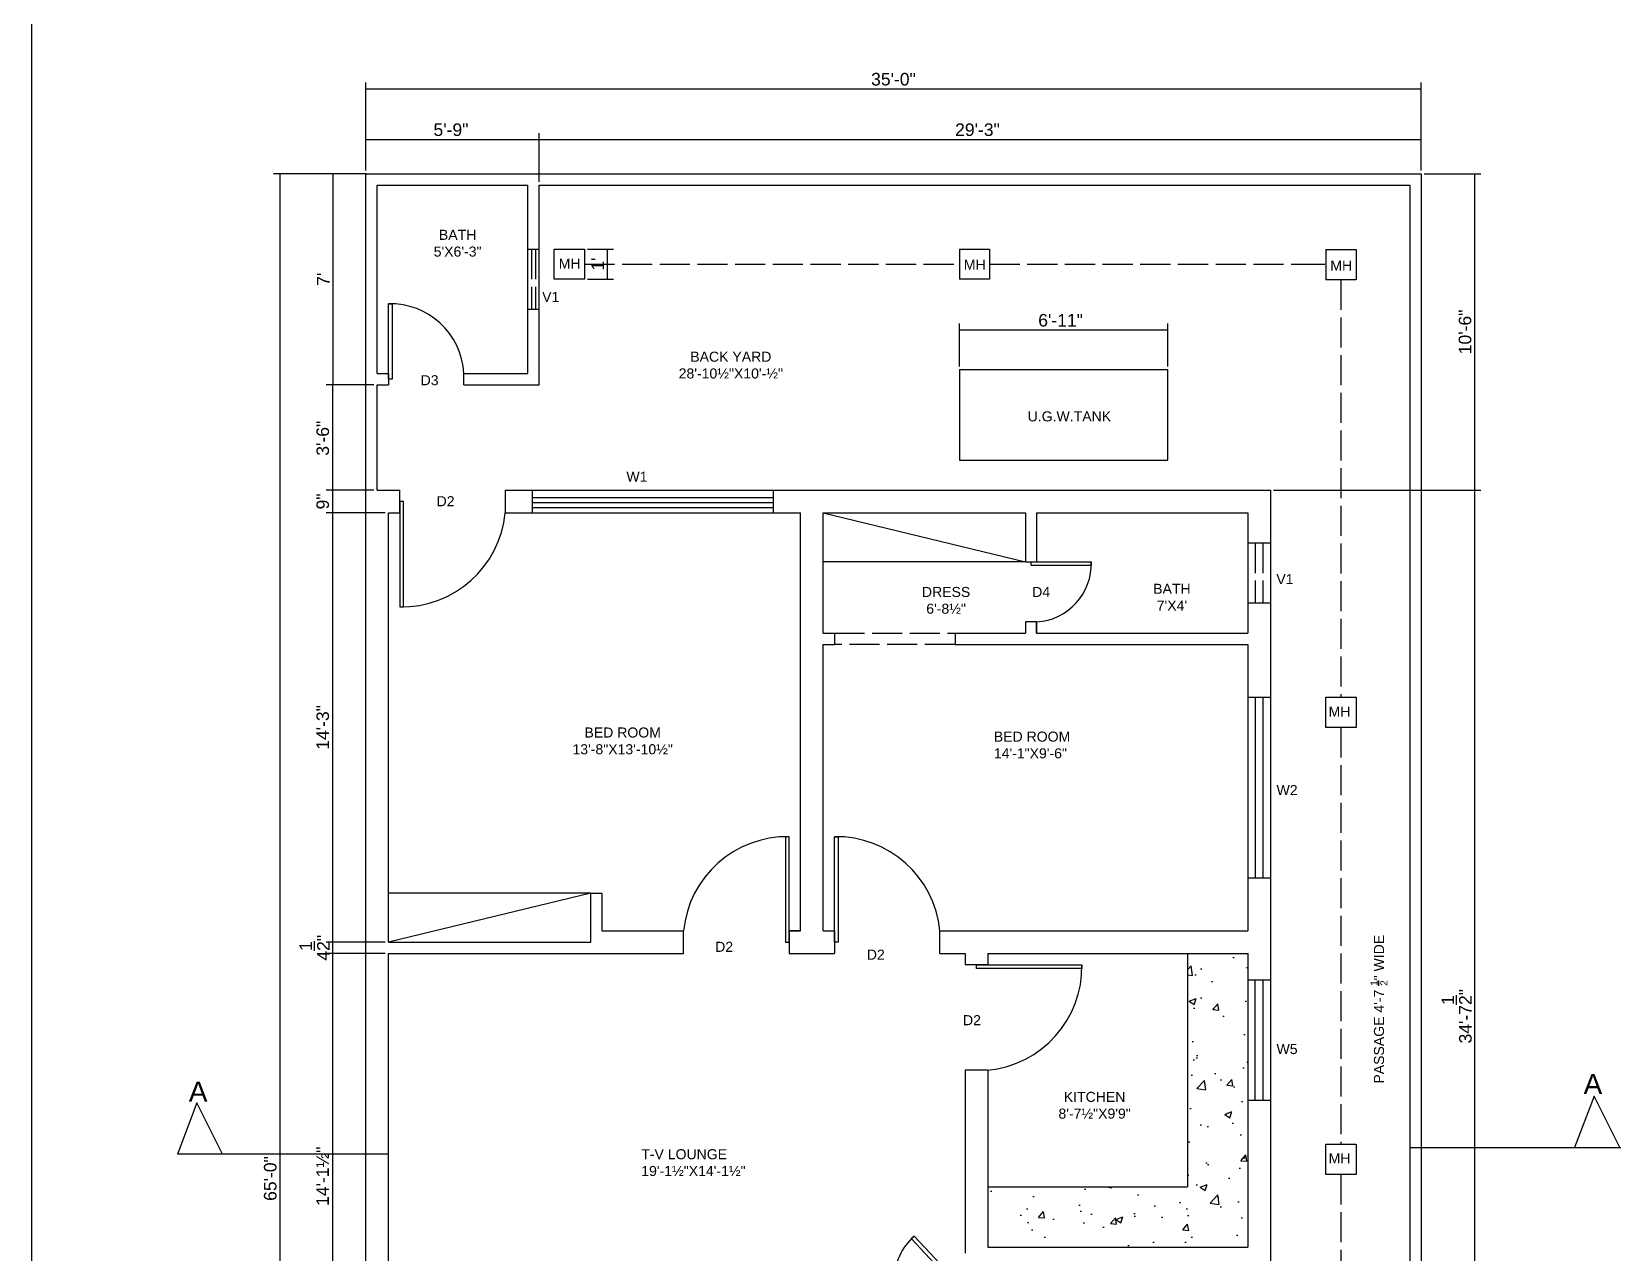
# Model space of a CAD drawing. Header units: inches. Extents: x 2124 to 5445, y -39 to 2337.
# Drawn here: x 2131 to 2763, y 1163 to 1649 of the extents above; entities that cross this region are included whole.
import ezdxf

# ---------------------------------------------------------------- set-up
doc = ezdxf.new("R2010")
doc.units = ezdxf.units.IN
doc.linetypes.add('ACAD_ISO02W100', pattern=[15, 12, -3])
doc.layers.get('Defpoints').update_dxf_attribs({"color": 3})
for name, color, linetype in [('Dash Line', 110, 'Continuous'), ('Dimensions', 91, 'Continuous'), ('Doors', 70, 'Continuous'), ('Hatching', 230, 'Continuous'), ('Main Hole', 100, 'Continuous'), ('Slab', 161, 'Continuous'), ('Venti', 241, 'ACAD_ISO02W100'), ('Wardrobe', 142, 'Continuous'), ('Windows', 31, 'Continuous')]:
    doc.layers.add(name, color=color, linetype=linetype)
doc.layers.add('Lettering', color=7, linetype='Continuous', true_color=0xecbcd1)
doc.layers.add('Section A-A', color=20, linetype='Continuous', lineweight=30)
doc.layers.add('Walls', color=7, linetype='Continuous', lineweight=30, true_color=0xf0a998)
doc.styles.get("Standard").update_dxf_attribs({"font": 'arial.ttf'})
doc.dimstyles.new('ISO-25', dxfattribs={"dimscale": 2, "dimtxt": 2.5, "dimasz": 2.5, "dimexe": 1.25, "dimexo": 0.625, "dimtad": 1, "dimdec": 1, "dimlunit": 4, "dimtxsty": 'Standard', "dimblk": 'NONE', "dimcen": 2.5, "dimadec": 0, "dimazin": 0, "dimtfac": 1, "dimtdec": 1, "dimtmove": 0, "dimatfit": 3, "dimfxl": 1, "dimarcsym": 0})

# ---------------------------------------------------------------- blocks, each defined once
blk = doc.blocks.new('*D31')
at = {"layer": 'Defpoints', "color": 0, "transparency": 16777216}
for p in [(2332.47, 1606.11), (2263.47, 1592.41), (2332.47, 1587.91)]:
    blk.add_point(p, dxfattribs=at)
at = {"layer": 'Dimensions', "color": 0, "lineweight": -2, "transparency": 16777216}
for p, q in [((2263.47, 1593.66), (2263.47, 1608.61)), ((2263.47, 1606.11), (2332.47, 1606.11)), ((2332.47, 1589.16), (2332.47, 1608.61))]:
    blk.add_line(p, q, dxfattribs=at)
at = {"layer": 'Dimensions', "color": 0, "transparency": 16777216, "insert": (2297.36, 1609.91), "char_height": 5, "attachment_point": 5}
blk.add_mtext('5\'-9"', dxfattribs=at)
blk = doc.blocks.new('_None')
blk = doc.blocks.new('*D32')
at = {"layer": 'Defpoints', "color": 0, "transparency": 16777216}
for p in [(2683.47, 1606.11), (2332.47, 1587.91), (2683.47, 1592.41)]:
    blk.add_point(p, dxfattribs=at)
at = {"layer": 'Dimensions', "color": 0, "lineweight": -2, "transparency": 16777216}
for p, q in [((2332.47, 1589.16), (2332.47, 1608.61)), ((2332.47, 1606.11), (2683.47, 1606.11)), ((2683.47, 1593.66), (2683.47, 1608.61))]:
    blk.add_line(p, q, dxfattribs=at)
at = {"layer": 'Dimensions', "color": 0, "transparency": 16777216, "insert": (2506.91, 1609.92), "char_height": 5, "attachment_point": 5}
blk.add_mtext('29\'-3"', dxfattribs=at)
blk = doc.blocks.new('*D33')
at = {"layer": 'Defpoints', "color": 0, "transparency": 16777216}
for p in [(2263.47, 1592.41), (2250.31, 1508.41), (2267.97, 1508.41)]:
    blk.add_point(p, dxfattribs=at)
at = {"layer": 'Dimensions', "color": 0, "lineweight": -2, "transparency": 16777216}
for p, q in [((2262.22, 1592.41), (2247.81, 1592.41)), ((2250.31, 1592.41), (2250.31, 1508.41)), ((2266.72, 1508.41), (2247.81, 1508.41))]:
    blk.add_line(p, q, dxfattribs=at)
at = {"layer": 'Dimensions', "color": 0, "transparency": 16777216, "insert": (2246.56, 1550.41), "char_height": 5, "attachment_point": 5, "rotation": 90}
blk.add_mtext("7'", dxfattribs=at)
blk = doc.blocks.new('*D34')
at = {"layer": 'Defpoints', "color": 0, "transparency": 16777216}
for p in [(2267.97, 1508.41), (2250.16, 1466.41), (2267.97, 1466.41)]:
    blk.add_point(p, dxfattribs=at)
at = {"layer": 'Dimensions', "color": 0, "lineweight": -2, "transparency": 16777216}
for p, q in [((2266.72, 1508.41), (2247.66, 1508.41)), ((2250.16, 1508.41), (2250.16, 1466.41)), ((2266.72, 1466.41), (2247.66, 1466.41))]:
    blk.add_line(p, q, dxfattribs=at)
at = {"layer": 'Dimensions', "color": 0, "transparency": 16777216, "insert": (2246.36, 1487.08), "char_height": 5, "attachment_point": 5, "rotation": 90}
blk.add_mtext('3\'-6"', dxfattribs=at)
blk = doc.blocks.new('*D35')
at = {"layer": 'Defpoints', "color": 0, "transparency": 16777216}
for p in [(2267.97, 1466.41), (2250.17, 1457.41), (2272.47, 1457.41)]:
    blk.add_point(p, dxfattribs=at)
at = {"layer": 'Dimensions', "color": 0, "lineweight": -2, "transparency": 16777216}
for p, q in [((2266.72, 1466.41), (2247.67, 1466.41)), ((2250.17, 1466.41), (2250.17, 1457.41)), ((2271.22, 1457.41), (2247.67, 1457.41))]:
    blk.add_line(p, q, dxfattribs=at)
at = {"layer": 'Dimensions', "color": 0, "transparency": 16777216, "insert": (2246.36, 1461.91), "char_height": 5, "attachment_point": 5, "rotation": 90}
blk.add_mtext('9"', dxfattribs=at)
blk = doc.blocks.new('*D36')
at = {"layer": 'Defpoints', "color": 0, "transparency": 16777216}
for p in [(2272.47, 1457.41), (2250.16, 1286.41), (2272.47, 1286.41)]:
    blk.add_point(p, dxfattribs=at)
at = {"layer": 'Dimensions', "color": 0, "lineweight": -2, "transparency": 16777216}
for p, q in [((2271.22, 1457.41), (2247.66, 1457.41)), ((2250.16, 1457.41), (2250.16, 1286.41)), ((2271.22, 1286.41), (2247.66, 1286.41))]:
    blk.add_line(p, q, dxfattribs=at)
at = {"layer": 'Dimensions', "color": 0, "transparency": 16777216, "insert": (2246.36, 1371.91), "char_height": 5, "attachment_point": 5, "rotation": 90}
blk.add_mtext('14\'-3"', dxfattribs=at)
blk = doc.blocks.new('*D37')
at = {"layer": 'Defpoints', "color": 0, "transparency": 16777216}
for p in [(2272.47, 1286.41), (2250.16, 1281.91), (2272.47, 1281.91)]:
    blk.add_point(p, dxfattribs=at)
at = {"layer": 'Dimensions', "color": 0, "lineweight": -2, "transparency": 16777216}
for p, q in [((2271.22, 1286.41), (2247.66, 1286.41)), ((2250.16, 1286.41), (2250.16, 1281.91)), ((2271.22, 1281.91), (2247.66, 1281.91))]:
    blk.add_line(p, q, dxfattribs=at)
at = {"layer": 'Dimensions', "color": 0, "transparency": 16777216, "insert": (2243.06, 1284.16), "char_height": 5, "attachment_point": 5, "rotation": 90}
blk.add_mtext('4{\\H1x;\\S1/2;}"', dxfattribs=at)
blk = doc.blocks.new('*D38')
at = {"layer": 'Defpoints', "color": 0, "transparency": 16777216}
for p in [(2272.47, 1281.91), (2250.16, 1112.41), (2272.47, 1112.41)]:
    blk.add_point(p, dxfattribs=at)
at = {"layer": 'Dimensions', "color": 0, "lineweight": -2, "transparency": 16777216}
for p, q in [((2271.22, 1281.91), (2247.66, 1281.91)), ((2250.16, 1281.91), (2250.16, 1112.41)), ((2271.22, 1112.41), (2247.66, 1112.41))]:
    blk.add_line(p, q, dxfattribs=at)
at = {"layer": 'Dimensions', "color": 0, "transparency": 16777216, "insert": (2246.27, 1193.18), "char_height": 5, "attachment_point": 5, "rotation": 90}
blk.add_mtext('14\'-1½"', dxfattribs=at)
blk = doc.blocks.new('*D45')
at = {"layer": 'Defpoints', "color": 0, "transparency": 16777216}
for p in [(2582.72, 1530.23), (2499.72, 1514.41), (2582.72, 1514.41)]:
    blk.add_point(p, dxfattribs=at)
at = {"layer": 'Dimensions', "color": 0, "lineweight": -2, "transparency": 16777216}
for p, q in [((2499.72, 1515.66), (2499.72, 1532.73)), ((2499.72, 1530.23), (2582.72, 1530.23)), ((2582.72, 1515.66), (2582.72, 1532.73))]:
    blk.add_line(p, q, dxfattribs=at)
at = {"layer": 'Dimensions', "color": 0, "transparency": 16777216, "insert": (2539.99, 1534.03), "char_height": 5, "attachment_point": 5}
blk.add_mtext('6\'-11"', dxfattribs=at)
blk = doc.blocks.new('*D3')
at = {"layer": 'Defpoints', "color": 0, "transparency": 16777216}
for p in [(2264.95, 1592.41), (2229.26, 812.41), (2268.35, 812.41)]:
    blk.add_point(p, dxfattribs=at)
at = {"layer": 'Dimensions', "color": 0, "lineweight": -2, "transparency": 16777216}
for p, q in [((2263.7, 1592.41), (2226.76, 1592.41)), ((2229.26, 1592.41), (2229.26, 812.41)), ((2267.1, 812.41), (2226.76, 812.41))]:
    blk.add_line(p, q, dxfattribs=at)
at = {"layer": 'Dimensions', "color": 0, "transparency": 16777216, "insert": (2225.46, 1192.26), "char_height": 5, "width": 2.381, "attachment_point": 5, "rotation": 90}
blk.add_mtext('65\'-0"', dxfattribs=at)
blk = doc.blocks.new('*D4')
at = {"layer": 'Defpoints', "color": 0, "transparency": 16777216}
for p in [(2683.47, 1626.23), (2263.47, 1592.41), (2683.47, 1592.41)]:
    blk.add_point(p, dxfattribs=at)
at = {"layer": 'Dimensions', "color": 0, "lineweight": -2, "transparency": 16777216}
for p, q in [((2263.47, 1593.66), (2263.47, 1628.73)), ((2263.47, 1626.23), (2683.47, 1626.23)), ((2683.47, 1593.66), (2683.47, 1628.73))]:
    blk.add_line(p, q, dxfattribs=at)
at = {"layer": 'Dimensions', "color": 0, "transparency": 16777216, "insert": (2473.47, 1630.04), "char_height": 5, "width": 3.5462, "attachment_point": 5}
blk.add_mtext('35\'-0"', dxfattribs=at)
blk = doc.blocks.new('*D46')
at = {"layer": 'Defpoints', "color": 0, "transparency": 16777216}
for p in [(2683.47, 1592.41), (2623.47, 1466.41), (2704.79, 1466.41)]:
    blk.add_point(p, dxfattribs=at)
at = {"layer": 'Dimensions', "color": 0, "lineweight": -2, "transparency": 16777216}
for p, q in [((2684.72, 1592.41), (2707.29, 1592.41)), ((2704.79, 1592.41), (2704.79, 1466.41)), ((2624.72, 1466.41), (2707.29, 1466.41))]:
    blk.add_line(p, q, dxfattribs=at)
at = {"layer": 'Dimensions', "color": 0, "transparency": 16777216, "insert": (2700.99, 1529.41), "char_height": 5, "attachment_point": 5, "rotation": 90}
blk.add_mtext('10\'-6"', dxfattribs=at)
blk = doc.blocks.new('*D47')
at = {"layer": 'Defpoints', "color": 0, "transparency": 16777216}
for p in [(2623.47, 1466.41), (2623.47, 1050.91), (2704.79, 1050.91)]:
    blk.add_point(p, dxfattribs=at)
at = {"layer": 'Dimensions', "color": 0, "lineweight": -2, "transparency": 16777216}
for p, q in [((2624.72, 1466.41), (2707.29, 1466.41)), ((2704.79, 1466.41), (2704.79, 1050.91)), ((2624.72, 1050.91), (2707.29, 1050.91))]:
    blk.add_line(p, q, dxfattribs=at)
at = {"layer": 'Dimensions', "color": 0, "transparency": 16777216, "insert": (2697.64, 1256.9), "char_height": 5, "attachment_point": 5, "rotation": 90}
blk.add_mtext('34\'-7{\\H1x;\\S1/2;}"', dxfattribs=at)
blk = doc.blocks.new('*D50')
at = {"layer": 'Defpoints', "color": 0, "transparency": 16777216}
for p in [(2350.47, 1562.41), (2350.47, 1550.41), (2359.52, 1550.41)]:
    blk.add_point(p, dxfattribs=at)
at = {"layer": 'Dimensions', "color": 0, "lineweight": -2, "transparency": 16777216}
for p, q in [((2351.72, 1562.41), (2362.02, 1562.41)), ((2359.52, 1562.41), (2359.52, 1550.41)), ((2351.72, 1550.41), (2362.02, 1550.41))]:
    blk.add_line(p, q, dxfattribs=at)
at = {"layer": 'Dimensions', "color": 0, "transparency": 16777216, "insert": (2355.76, 1556.41), "char_height": 5, "attachment_point": 5, "rotation": 90}
blk.add_mtext("1'", dxfattribs=at)

msp = doc.modelspace()

# ---------------------------------------------------------------- hatches: boundary and pattern name
at = {"layer": 'Hatching'}
h = msp.add_hatch(dxfattribs=at)
h.set_pattern_fill('AR-CONC', color=256, scale=4)
h.set_pattern_definition([(50, (2258.207, 1585.5), (28.6904, -2.5101), [3, -33]), (355, (2258.207, 1585.5), (-5.55, 30.0877), [2.4, -26.4]), (100.4514, (2260.598, 1585.291), (23.1404, 27.5776), [2.5496, -28.0457]), (46.184, (2258.207, 1593.5), (42.6897, -6.6208), [4.5, -49.5]), (96.636, (2261.765, 1592.95), (37.3865, 38.9647), [3.8244, -42.0686]), (351.184, (2258.207, 1593.5), (37.3865, 38.9647), [3.6, -39.6]), (21, (2262.207, 1591.5), (23.8763, -16.1048), [3, -33]), (326, (2262.207, 1591.5), (9.7326, 29.006), [2.4, -26.4]), (71.4514, (2264.197, 1590.159), (33.6089, 12.9012), [2.5496, -28.0457]), (37.5, (2258.207, 1585.501), (0.4864, 13.31575), [0, -26.08, 0, -26.8, 0, -26.5]), (7.5, (2258.207, 1585.5), (10.52278, 15.77647), [0, -15.28, 0, -25.48, 0, -10.1]), (327.5, (2249.287, 1585.501), (21.3529, -0.9022), [0, -10, 0, -31.2, 0, -41.4]), (317.5, (2245.287, 1585.5), (23.32745, 4.0042), [0, -13, 0, -20.72, 0, -29.4])])
h.paths.add_polyline_path([(2614.47351, 1281.90659), (2590.47351, 1281.90659), (2590.47351, 1188.90659), (2510.97351, 1188.90659), (2510.97351, 1164.90659), (2614.47351, 1164.90659)])

# ---------------------------------------------------------------- linework, layer by layer
at = {"lineweight": 30}
msp.add_line((2130.52974, 585.72888), (2130.52974, 2336.83468), dxfattribs=at)
for p, q in [((2272.47351, 1540.65659), (2273.97351, 1540.65659)), ((2267.97351, 1512.90659), (2272.47351, 1512.90659)), ((2318.97351, 1466.40659), (2318.97351, 1466.40659)), ((2272.47351, 1457.40659), (2276.97351, 1457.40659)), ((2552.22351, 1437.90659), (2552.22351, 1436.40659)), ((2276.97351, 1419.90659), (2278.47351, 1419.90659)), ((2530.47351, 1413.90659), (2530.47351, 1409.40659)), ((2445.47351, 1409.40659), (2449.97351, 1409.40659)), ((2431.97351, 1328.40659), (2430.47351, 1328.40659)), ((2449.97351, 1328.40659), (2451.47351, 1328.40659)), ((2510.97351, 1281.90659), (2510.97351, 1277.40659)), ((2548.47351, 1277.40659), (2548.47351, 1275.90659)), ((2501.97351, 1235.40659), (2501.97351, 1235.40659))]:
    msp.add_line(p, q)
at = {"layer": 'Dash Line', "linetype": 'ACAD_ISO02W100'}
for p, q in [((2350.47351, 1556.40659), (2499.72351, 1556.40659)), ((2511.72351, 1556.40659), (2639.22351, 1556.40659)), ((2651.58232, 1550.21975), (2651.58232, 1383.90659)), ((2651.58232, 1371.90659), (2651.58232, 1205.90659)), ((2651.58232, 1193.90659), (2651.58232, 1027.90659))]:
    msp.add_line(p, q, dxfattribs=at)
at = {"layer": 'Dash Line'}
msp.add_line((2639.22351, 1556.40659), (2645.22351, 1556.40659), dxfattribs=at)
at = {"layer": 'Doors'}
for p, q in [((2272.47351, 1510.65659), (2272.47351, 1540.65659)), ((2273.97351, 1540.65659), (2273.97351, 1510.65659)), ((2273.97351, 1510.65659), (2272.47351, 1510.65659)), ((2276.97351, 1461.90659), (2276.97351, 1419.90659)), ((2278.47351, 1461.90659), (2276.97351, 1461.90659)), ((2278.47351, 1419.90659), (2278.47351, 1461.90659)), ((2528.22351, 1437.90659), (2552.22351, 1437.90659)), ((2528.22351, 1436.40659), (2528.22351, 1437.90659)), ((2552.22351, 1436.40659), (2528.22351, 1436.40659)), ((2449.97351, 1409.40659), (2449.97351, 1404.90659)), ((2497.97351, 1409.40659), (2497.97351, 1404.90659)), ((2430.47351, 1328.40659), (2430.47351, 1286.40659)), ((2431.97351, 1286.40659), (2431.97351, 1328.40659)), ((2449.97351, 1286.40659), (2449.97351, 1328.40659)), ((2451.47351, 1328.40659), (2451.47351, 1286.40659)), ((2430.47351, 1286.40659), (2431.97351, 1286.40659)), ((2451.47351, 1286.40659), (2449.97351, 1286.40659)), ((2506.47351, 1277.40659), (2548.47351, 1277.40659)), ((2506.47351, 1275.90659), (2506.47351, 1277.40659)), ((2548.47351, 1275.90659), (2506.47351, 1275.90659)), ((2480.66744, 1168.31024), (2481.76528, 1169.33237)), ((2497.02149, 1150.74479), (2480.66744, 1168.31024)), ((2498.11933, 1151.76692), (2481.76528, 1169.33237))]:
    msp.add_line(p, q, dxfattribs=at)
at = {"layer": 'Doors', "linetype": 'ACAD_ISO02W100'}
for p, q in [((2449.97351, 1409.40659), (2497.97351, 1409.40659)), ((2497.97351, 1404.90659), (2449.97351, 1404.90659))]:
    msp.add_line(p, q, dxfattribs=at)
at = {"layer": 'Doors'}
for centre, radius, start, end in [((2273.22351, 1511.37619), 29.29001, 2.99507307, 91.46727615), ((2277.72351, 1461.33659), 41.43679, 268.96289787, 354.55770154), ((2528.93472, 1437.15659), 23.30087, 273.78657862, 1.84453475), ((2431.22351, 1286.97659), 41.43679, 88.96289787, 174.55770154), ((2450.72351, 1286.97659), 41.43679, 5.44229846, 91.03710213), ((2507.04351, 1276.65659), 41.43679, 275.44229846, 1.03710213), ((2497.13249, 1151.72621), 23.36938, 131.11546649, 228.74845106)]:
    msp.add_arc(centre, radius, start, end, dxfattribs=at)
at = {"layer": 'Main Hole'}
for p, q in [((2338.47351, 1550.40659), (2338.47351, 1562.40659)), ((2338.47351, 1562.40659), (2350.47351, 1562.40659)), ((2350.47351, 1562.40659), (2350.47351, 1550.40659)), ((2499.72351, 1562.40659), (2511.72351, 1562.40659)), ((2499.72351, 1562.40659), (2499.72351, 1550.40659)), ((2511.72351, 1562.40659), (2511.72351, 1550.40659)), ((2645.58232, 1562.21975), (2657.58232, 1562.21975)), ((2645.58232, 1562.21975), (2645.58232, 1550.21975)), ((2657.58232, 1562.21975), (2657.58232, 1550.21975)), ((2350.47351, 1550.40659), (2338.47351, 1550.40659)), ((2511.72351, 1550.40659), (2499.72351, 1550.40659)), ((2657.58232, 1550.21975), (2645.58232, 1550.21975)), ((2645.58232, 1371.90659), (2645.58232, 1383.90659)), ((2645.58232, 1383.90659), (2651.58232, 1383.90659)), ((2651.58232, 1383.90659), (2657.58232, 1383.90659)), ((2657.58232, 1383.90659), (2657.58232, 1371.90659)), ((2657.58232, 1371.90659), (2645.58232, 1371.90659)), ((2645.58232, 1193.90659), (2645.58232, 1205.90659)), ((2645.58232, 1205.90659), (2651.58232, 1205.90659)), ((2651.58232, 1205.90659), (2657.58232, 1205.90659)), ((2657.58232, 1205.90659), (2657.58232, 1193.90659)), ((2657.58232, 1193.90659), (2645.58232, 1193.90659))]:
    msp.add_line(p, q, dxfattribs=at)
at = {"layer": 'Section A-A'}
for p, q in [((2196.22129, 1222.44451), (2188.47351, 1201.9944)), ((2206.49466, 1201.9944), (2196.22129, 1222.44451)), ((2752.33646, 1225.1067), (2744.58869, 1204.65659)), ((2762.60984, 1204.65659), (2752.33646, 1225.1067)), ((2272.47351, 1201.9944), (2188.47351, 1201.9944)), ((2678.97351, 1204.65659), (2762.97351, 1204.65659))]:
    msp.add_line(p, q, dxfattribs=at)
at = {"layer": 'Slab'}
for p in [(2590.47351, 1281.90659), (2510.97351, 1188.90659)]:
    msp.add_line(p, (2590.47351, 1188.90659), dxfattribs=at)
at = {"layer": 'Venti'}
for p, q in [((2327.97351, 1562.40659), (2332.47351, 1562.40659)), ((2329.47351, 1562.40659), (2329.47351, 1538.40659)), ((2330.97351, 1562.40659), (2330.97351, 1538.40659)), ((2332.47351, 1538.40659), (2327.97351, 1538.40659)), ((2614.47351, 1445.40659), (2623.47351, 1445.40659)), ((2617.47351, 1445.40659), (2617.47351, 1421.40659)), ((2620.47351, 1445.40659), (2620.47351, 1421.40659)), ((2623.47351, 1421.40659), (2614.47351, 1421.40659))]:
    msp.add_line(p, q, dxfattribs=at)
at = {"layer": 'Walls'}
for p, q in [((2263.47351, 1592.40659), (2683.47351, 1592.40659)), ((2263.47351, 812.40659), (2263.47351, 1592.40659)), ((2267.97351, 1587.90659), (2327.97351, 1587.90659)), ((2267.97351, 1512.90659), (2267.97351, 1587.90659)), ((2327.97351, 1512.90659), (2327.97351, 1587.90659)), ((2332.47351, 1587.90659), (2678.97351, 1587.90659)), ((2332.47351, 1508.40659), (2332.47351, 1587.90659)), ((2678.97351, 1587.90659), (2678.97351, 1050.90659)), ((2683.47351, 1592.40659), (2683.47351, 1050.90659)), ((2267.97351, 1512.90659), (2272.47351, 1512.90659)), ((2272.47351, 1512.90659), (2272.47351, 1508.40659)), ((2302.47351, 1512.90659), (2327.97351, 1512.90659)), ((2302.47351, 1508.40659), (2302.47351, 1512.90659)), ((2499.72351, 1514.40659), (2499.72351, 1478.40659)), ((2499.72351, 1514.40659), (2582.72351, 1514.40659)), ((2582.72351, 1478.40659), (2582.72351, 1514.40659)), ((2267.97351, 1508.40659), (2272.47351, 1508.40659)), ((2267.97351, 1466.40659), (2267.97351, 1508.40659)), ((2302.47351, 1508.40659), (2332.47351, 1508.40659)), ((2499.72351, 1478.40659), (2582.72351, 1478.40659)), ((2267.97351, 1466.40659), (2276.97351, 1466.40659)), ((2276.97351, 1457.40659), (2276.97351, 1466.40659)), ((2318.97351, 1466.40659), (2623.47351, 1466.40659)), ((2318.97351, 1466.40659), (2318.97351, 1457.40659)), ((2623.47351, 1466.40659), (2623.47351, 1041.90659)), ((2272.47351, 1286.40659), (2272.47351, 1457.40659)), ((2272.47351, 1457.40659), (2276.97351, 1457.40659)), ((2318.97351, 1457.40659), (2436.47351, 1457.40659)), ((2436.47351, 1290.90659), (2436.47351, 1457.40659)), ((2445.47351, 1457.40659), (2525.97351, 1457.40659)), ((2445.47351, 1409.40659), (2445.47351, 1457.40659)), ((2525.97351, 1457.40659), (2525.97351, 1437.90659)), ((2530.47351, 1457.40659), (2614.47351, 1457.40659)), ((2530.47351, 1457.40659), (2530.47351, 1437.90659)), ((2614.47351, 1457.40659), (2614.47351, 1409.40659)), ((2525.97351, 1437.90659), (2530.47351, 1437.90659)), ((2525.97351, 1413.90659), (2525.97351, 1409.40659)), ((2530.47351, 1413.90659), (2525.97351, 1413.90659)), ((2530.47351, 1409.40659), (2530.47351, 1413.90659)), ((2445.47351, 1409.40659), (2449.97351, 1409.40659)), ((2445.47351, 1404.90659), (2449.97351, 1404.90659)), ((2445.47351, 1290.90659), (2445.47351, 1404.90659)), ((2497.97351, 1409.40659), (2525.97351, 1409.40659)), ((2497.97351, 1404.90659), (2614.47351, 1404.90659)), ((2530.47351, 1409.40659), (2614.47351, 1409.40659)), ((2614.47351, 1404.90659), (2614.47351, 1290.90659)), ((2352.97351, 1286.40659), (2352.97351, 1305.90659)), ((2352.97351, 1305.90659), (2357.47351, 1305.90659)), ((2357.47351, 1305.90659), (2357.47351, 1290.90659)), ((2357.47351, 1290.90659), (2389.97351, 1290.90659)), ((2389.97351, 1281.90659), (2389.97351, 1290.90659)), ((2431.97351, 1290.90659), (2436.47351, 1290.90659)), ((2436.47351, 1290.90659), (2431.97351, 1290.90659)), ((2431.97351, 1290.90659), (2431.97351, 1281.90659)), ((2445.47351, 1290.90659), (2449.97351, 1290.90659)), ((2445.47351, 1290.90659), (2449.97351, 1290.90659)), ((2449.97351, 1290.90659), (2449.97351, 1281.90659)), ((2491.97351, 1290.90659), (2614.47351, 1290.90659)), ((2491.97351, 1281.90659), (2491.97351, 1290.90659)), ((2272.47351, 1286.40659), (2352.97351, 1286.40659)), ((2272.47351, 1281.90659), (2389.97351, 1281.90659)), ((2272.47351, 1112.40659), (2272.47351, 1281.90659)), ((2431.97351, 1281.90659), (2449.97351, 1281.90659)), ((2491.97351, 1281.90659), (2501.97351, 1281.90659)), ((2501.97351, 1281.90659), (2501.97351, 1277.40659)), ((2510.97351, 1277.40659), (2501.97351, 1277.40659)), ((2510.97351, 1281.90659), (2614.47351, 1281.90659)), ((2510.97351, 1281.90659), (2510.97351, 1277.40659)), ((2614.47351, 1281.90659), (2614.47351, 1164.90659)), ((2501.97351, 1235.40659), (2501.97351, 1162.51047)), ((2510.97351, 1235.40659), (2501.97351, 1235.40659)), ((2510.97351, 1235.40659), (2510.97351, 1164.90659)), ((2510.97351, 1164.90659), (2614.47351, 1164.90659))]:
    msp.add_line(p, q, dxfattribs=at)
at = {"layer": 'Wardrobe'}
for p, q in [((2445.47351, 1457.40659), (2525.97351, 1437.90659)), ((2525.97351, 1437.90659), (2445.47351, 1437.90659)), ((2352.97351, 1305.90659), (2272.47351, 1305.90659)), ((2352.97351, 1305.90659), (2272.47351, 1286.40659))]:
    msp.add_line(p, q, dxfattribs=at)
at = {"layer": 'Windows'}
for p, q in [((2329.72351, 1466.40659), (2329.72351, 1457.40659)), ((2425.72351, 1463.40659), (2329.72351, 1463.40659)), ((2425.72351, 1461.40659), (2329.72351, 1461.40659)), ((2425.72351, 1457.40659), (2425.72351, 1466.40659)), ((2425.72351, 1459.40659), (2329.72351, 1459.40659)), ((2614.47351, 1383.90659), (2623.47351, 1383.90659)), ((2617.47351, 1383.90659), (2617.47351, 1311.90659)), ((2620.47351, 1383.90659), (2620.47351, 1311.90659)), ((2623.47351, 1311.90659), (2614.47351, 1311.90659)), ((2614.47351, 1271.40659), (2623.47351, 1271.40659)), ((2617.47351, 1223.40659), (2617.47351, 1271.40659)), ((2620.47351, 1271.40659), (2620.47351, 1223.40659)), ((2623.47351, 1223.40659), (2614.47351, 1223.40659))]:
    msp.add_line(p, q, dxfattribs=at)

# ---------------------------------------------------------------- texts
at = {"layer": 'Lettering', "attachment_point": 1}
for s, width, insert, char_height in [('\\pxqc;BATH\\P5\'X6\'-3"', 133.7270234, (2233.14712, 1570.09274), 4), ('\\pxqc;MH', 11.9033644, (2338.65702, 1558.63342), 4), ('\\pxqc;MH', 11.9033644, (2499.87283, 1558.17535), 4), ('\\pxqc;MH', 11.9033644, (2645.74985, 1557.86121), 4), ('\\pxqc;V1', 11.6262285, (2331.26002, 1545.36524), 4), ('\\pxqc;BACK YARD\\P28\'-10½"X10\'-½"', 104.0285703, (2356.74408, 1521.54737), 4), ('\\pxqc;D3', 11.6262285, (2283.05428, 1512.18095), 4), ('\\pxqc;U.G.W.TANK', 34.9459248, (2526.02738, 1497.79129), 4), ('\\pxqc;W1', 11.6262285, (2365.58037, 1473.77949), 4), ('\\pxqc;D2', 11.6262285, (2289.40591, 1464.00142), 4), ("\\pxqc;BATH\\P7'X4'", 21.2012907, (2573.70089, 1429.11757), 4), ('\\pxqc;V1', 11.6262285, (2623.4671, 1432.96667), 4), ('\\pxqc;DRESS\\P6\'-8½"', 42.6767792, (2473.09365, 1427.86507), 4), ('\\pxqc;D4', 11.6262285, (2526.44041, 1427.86507), 4), ('\\pxqc;MH', 11.9033644, (2645.06345, 1380.21126), 4), ('\\pxqc;BED ROOM\\P13\'-8"X13\'-10½"', 61.5418866, (2334.93288, 1371.89122), 4), ('BED ROOM\\P14\'-1"X9\'-6"', 44.5622168, (2513.43231, 1370.25712), 4), ('\\pxqc;W2', 11.6262285, (2624.32053, 1348.96841), 4), ('\\pxqc;D2', 11.6262285, (2400.2752, 1286.54289), 4), ('\\pxqc;D2', 11.6262285, (2460.64389, 1283.43095), 4), ('\\pxqc;D2', 11.6262285, (2498.91421, 1257.32742), 4), ('\\pxqc;W5', 11.6262285, (2624.32053, 1245.82735), 4), ('A', 21.8364042, (2748.13984, 1233.89398), 8), ('A', 21.8364042, (2193.01829, 1230.89866), 8), ('\\pxqc;KITCHEN\\P8\'-7½"X9\'9"', 35.8789255, (2535.59461, 1226.78827), 4), ('{\\f@Arial Unicode MS|b0|i0|c0|p34;T-V LOUNGE\\P19\'-1½"X14\'-1½"}', 96.6272929, (2373.1061, 1203.95329), 4), ('\\pxqc;MH', 11.9033644, (2645.07191, 1202.29151), 4)]:
    msp.add_mtext_dynamic_manual_height_columns(s, width=width, gutter_width=1, heights=[0], dxfattribs=dict(at, insert=insert, char_height=char_height))
at = {"layer": 'Lettering', "insert": (2663.3484, 1230.06858), "char_height": 4, "attachment_point": 1, "rotation": 90}
msp.add_mtext_dynamic_manual_height_columns('\\A1;PASSAGE 4\'-7 {\\H0.7x;\\S1/2;}" WIDE', width=155.6317243, gutter_width=1, heights=[0], dxfattribs=at)

# ---------------------------------------------------------------- dimensions: what is measured, and where the dimension line sits
at = {"layer": 'Dimensions'}
dim = msp.add_linear_dim(base=(2683.47351, 1626.2307), p1=(2263.47351, 1592.40659), p2=(2683.47351, 1592.40659), text='35\'-0"', dimstyle='ISO-25', dxfattribs=at)
dim.commit()
dim.dimension.update_dxf_attribs({"geometry": '*D4', "text_midpoint": (2473.47351, 1626.2307), "dimtype": 160})
for base, p1, p2, picture, middle in [((2332.47351, 1606.11179), (2263.47351, 1592.40659), (2332.47351, 1587.90659), '*D31', (2297.36015, 1606.11179)), ((2683.47351, 1606.11179), (2332.47351, 1587.90659), (2683.47351, 1592.40659), '*D32', (2506.90809, 1606.11179)), ((2582.72351, 1530.22737), (2499.72351, 1514.40659), (2582.72351, 1514.40659), '*D45', (2539.99127, 1530.22737))]:
    dim = msp.add_linear_dim(base=base, p1=p1, p2=p2, dimstyle='ISO-25', dxfattribs=at)
    dim.commit()
    dim.dimension.update_dxf_attribs({"geometry": picture, "text_midpoint": middle, "dimtype": 160})
for base, p1, p2, text, picture, middle in [((2229.2596, 812.40659), (2264.9539, 1592.40659), (2268.3456, 812.40659), '65\'-0"', '*D3', (2229.2596, 1192.26001)), ((2250.15986, 1112.40659), (2272.47351, 1281.90659), (2272.47351, 1112.40659), '14\'-1½"', '*D38', (2250.15986, 1193.17623))]:
    dim = msp.add_linear_dim(base=base, p1=p1, p2=p2, angle=90, text=text, dimstyle='ISO-25', dxfattribs=at)
    dim.commit()
    dim.dimension.update_dxf_attribs({"geometry": picture, "text_midpoint": middle, "dimtype": 160})
for base, p1, p2, picture, middle in [((2250.30976, 1508.40659), (2263.47351, 1592.40659), (2267.97351, 1508.40659), '*D33', (2250.30976, 1550.40659)), ((2704.78977, 1466.40659), (2683.47351, 1592.40659), (2623.47351, 1466.40659), '*D46', (2704.78977, 1529.40659)), ((2250.15986, 1466.40659), (2267.97351, 1508.40659), (2267.97351, 1466.40659), '*D34', (2250.15986, 1487.07599)), ((2250.16711, 1457.40659), (2267.97351, 1466.40659), (2272.47351, 1457.40659), '*D35', (2250.16711, 1461.90659)), ((2704.78977, 1050.90659), (2623.47351, 1466.40659), (2623.47351, 1050.90659), '*D47', (2704.78977, 1256.89708)), ((2250.15986, 1286.40659), (2272.47351, 1457.40659), (2272.47351, 1286.40659), '*D36', (2250.15986, 1371.90659)), ((2250.15986, 1281.90659), (2272.47351, 1286.40659), (2272.47351, 1281.90659), '*D37', (2250.15986, 1284.15659))]:
    dim = msp.add_linear_dim(base=base, p1=p1, p2=p2, angle=90, dimstyle='ISO-25', dxfattribs=at)
    dim.commit()
    dim.dimension.update_dxf_attribs({"geometry": picture, "text_midpoint": middle, "dimtype": 160})
dim = msp.add_linear_dim(base=(2359.52295, 1550.40659), p1=(2350.47351, 1562.40659), p2=(2350.47351, 1550.40659), angle=90, dimstyle='ISO-25', dxfattribs=at)
dim.commit()
dim.dimension.update_dxf_attribs({"geometry": '*D50', "text_midpoint": (2355.76272, 1556.40659)})

doc.saveas('drawing.dxf')
